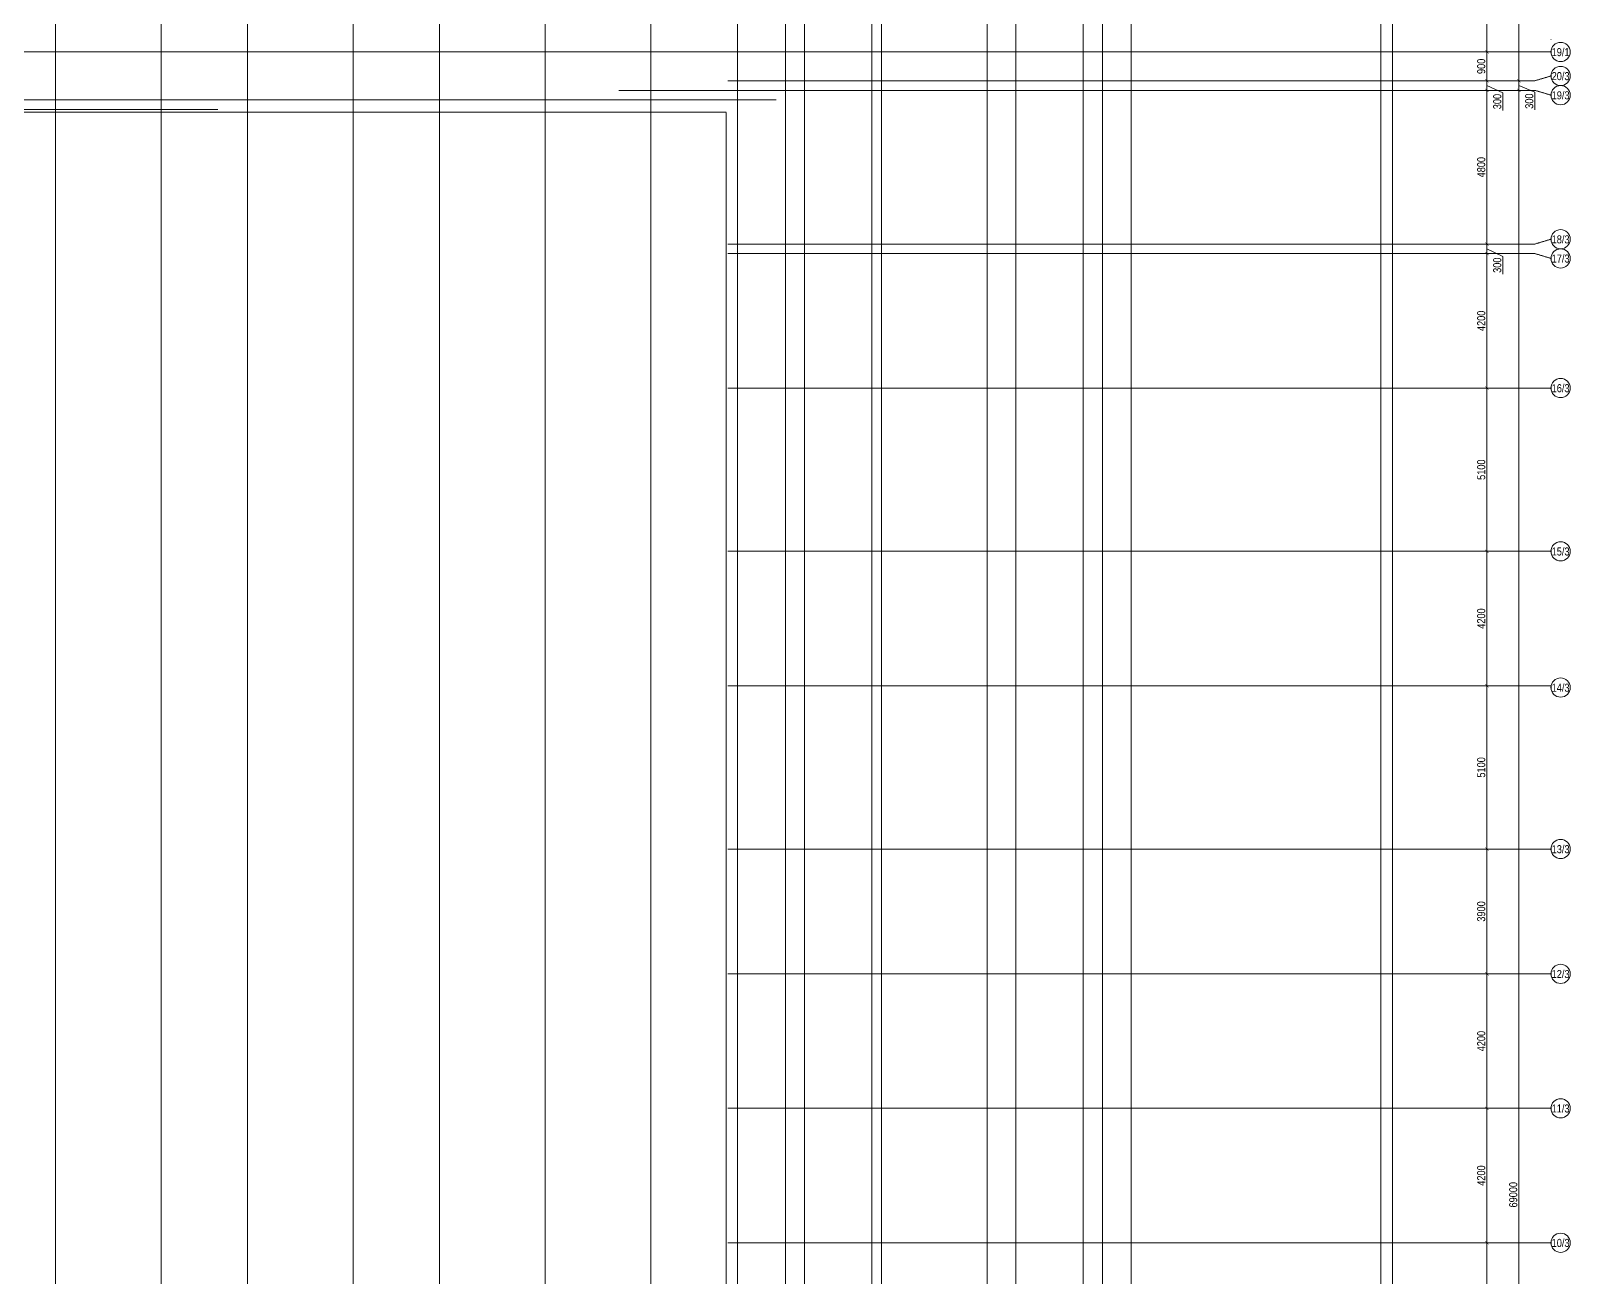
# Model space of a CAD drawing. Header units: millimetres. Extents: x 470010 to 1231400, y -134005 to 421770.
# Drawn here: x 745306 to 793384, y -61687 to -22750 of the extents above; entities that cross this region are included whole.
import ezdxf
from ezdxf.enums import TextEntityAlignment as Align

# ---------------------------------------------------------------- set-up
doc = ezdxf.new("R2010")
doc.units = ezdxf.units.MM
doc.linetypes.add('CENTER2', pattern=[28.575, 19.05, -3.175, 3.175, -3.175])
doc.linetypes.add('DASHED', pattern=[19.05, 12.7, -6.35])
doc.layers.get('Defpoints').update_dxf_attribs({"color": 140})
doc.layers.add('АР_Делит', color=120, linetype='Continuous', lineweight=0, plot=False)
doc.layers.add('РД_Оси_100', color=7, linetype='Continuous', lineweight=0, true_color=0x525252)
doc.layers.add('РД_Оси_размер', color=8, linetype='Continuous', lineweight=0)
doc.styles.add('style1', font='ARIALN.TTF')
doc.styles.add('ккк', font='isocpeur.ttf', dxfattribs={"width": 0.85, "oblique": 15})
doc.dimstyles.new('Dim100_ареал', dxfattribs={"dimscale": 100, "dimtxt": 2.5, "dimasz": 1, "dimexe": 1, "dimexo": 1, "dimgap": 0.5, "dimtad": 1, "dimzin": 12, "dimdsep": 46, "dimtxsty": 'style1', "dimblk": 'ARCHTICK', "dimcen": 1, "dimdle": 1, "dimclrd": 256, "dimclre": 256, "dimaunit": 1, "dimadec": 0, "dimazin": 3, "dimtfac": 1, "dimtmove": 1, "dimatfit": 3, "dimldrblk": 'OPEN30', "dimfxl": 4, "dimfxlon": 1, "dimtolj": 1, "dimtzin": 0, "dimlwd": 9, "dimlwe": 9, "dimarcsym": 0})

# ---------------------------------------------------------------- blocks, each defined once
blk = doc.blocks.new('A-iden')
at = {"linetype": 'Continuous', "lineweight": 5}
blk.add_circle((0, -4), 3, dxfattribs=at)
at = {"color": 0, "linetype": 'Continuous', "lineweight": 20, "style": 'ккк', "width": 0.85}
blk.add_attdef('ID', text='', height=4, dxfattribs=at).set_placement((0.31, -3.85), align=Align.MIDDLE_CENTER)
blk = doc.blocks.new('_ArchTick')
at = {"color": 0, "linetype": 'ByBlock', "const_width": 0.15}
blk.add_lwpolyline([(-0.5, -0.5), (0.5, 0.5)], dxfattribs=at)
blk = doc.blocks.new('*D204')
at = {"layer": 'Defpoints', "color": 0, "transparency": 16777216}
for p in [(116910, 69000), (118910, 69000), (116910, 0)]:
    blk.add_point(p, dxfattribs=at)
at = {"layer": 'РД_Оси_размер', "lineweight": 9, "transparency": 16777216}
for p, q in [((118510, 69000), (119010, 69000)), ((118910, -100), (118910, 69100)), ((118510, 0), (119010, 0))]:
    blk.add_line(p, q, dxfattribs=at)
at = {"layer": 'РД_Оси_размер', "lineweight": 9, "transparency": 16777216, "xscale": 100, "yscale": 100, "zscale": 100}
for p, rotation in [((118910, 69000), 90), ((118910, 0), 270)]:
    blk.add_blockref('_ArchTick', p, dxfattribs=dict(at, rotation=rotation))
at = {"layer": 'РД_Оси_размер', "color": 0, "transparency": 16777216, "insert": (118732, 34500), "char_height": 250, "attachment_point": 5, "rotation": 90, "style": 'style1'}
blk.add_mtext('\\A1;69000', dxfattribs=at)
blk = doc.blocks.new('_Open30')
at = {"color": 0, "linetype": 'ByBlock', "lineweight": -2}
for p, q in [((-1, 0.27), (0, 0)), ((0, 0), (-1, -0.27)), ((0, 0), (-1, 0))]:
    blk.add_line(p, q, dxfattribs=at)
blk = doc.blocks.new('*D205')
at = {"layer": 'Defpoints', "color": 0, "transparency": 16777216}
for p in [(116910, 69300), (118910, 69300), (116910, 69000)]:
    blk.add_point(p, dxfattribs=at)
at = {"layer": 'РД_Оси_размер', "lineweight": 9, "transparency": 16777216}
for p, q in [((118510, 69300), (119010, 69300)), ((118910, 68900), (118910, 69400)), ((118510, 69000), (119010, 69000)), ((118910, 69150), (119410, 68939)), ((119410, 68939), (119410, 68387))]:
    blk.add_line(p, q, dxfattribs=at)
at = {"layer": 'РД_Оси_размер', "lineweight": 9, "transparency": 16777216, "xscale": 100, "yscale": 100, "zscale": 100}
for p, rotation in [((118910, 69300), 90), ((118910, 69000), 270)]:
    blk.add_blockref('_ArchTick', p, dxfattribs=dict(at, rotation=rotation))
at = {"layer": 'РД_Оси_размер', "color": 0, "transparency": 16777216, "insert": (119232, 68663), "char_height": 250, "attachment_point": 5, "rotation": 90, "style": 'style1'}
blk.add_mtext('\\A1;300', dxfattribs=at)
blk = doc.blocks.new('*D21')
at = {"layer": 'Defpoints', "color": 0, "transparency": 16777216}
for p in [(116910, 33000), (117910, 33000), (116910, 27900)]:
    blk.add_point(p, dxfattribs=at)
at = {"layer": 'РД_Оси_размер', "lineweight": 9, "transparency": 16777216}
for p, q in [((117510, 33000), (118010, 33000)), ((117910, 27800), (117910, 33100)), ((117510, 27900), (118010, 27900))]:
    blk.add_line(p, q, dxfattribs=at)
at = {"layer": 'РД_Оси_размер', "lineweight": 9, "transparency": 16777216, "xscale": 100, "yscale": 100, "zscale": 100}
for p, rotation in [((117910, 33000), 90), ((117910, 27900), 270)]:
    blk.add_blockref('_ArchTick', p, dxfattribs=dict(at, rotation=rotation))
at = {"layer": 'РД_Оси_размер', "color": 0, "transparency": 16777216, "insert": (117732, 30450), "char_height": 250, "attachment_point": 5, "rotation": 90, "style": 'style1'}
blk.add_mtext('\\A1;5100', dxfattribs=at)
blk = doc.blocks.new('*D22')
at = {"layer": 'Defpoints', "color": 0, "transparency": 16777216}
for p in [(116910, 37200), (117910, 37200), (116910, 33000)]:
    blk.add_point(p, dxfattribs=at)
at = {"layer": 'РД_Оси_размер', "lineweight": 9, "transparency": 16777216}
for p, q in [((117510, 37200), (118010, 37200)), ((117910, 32900), (117910, 37300)), ((117510, 33000), (118010, 33000))]:
    blk.add_line(p, q, dxfattribs=at)
at = {"layer": 'РД_Оси_размер', "lineweight": 9, "transparency": 16777216, "xscale": 100, "yscale": 100, "zscale": 100}
for p, rotation in [((117910, 37200), 90), ((117910, 33000), 270)]:
    blk.add_blockref('_ArchTick', p, dxfattribs=dict(at, rotation=rotation))
at = {"layer": 'РД_Оси_размер', "color": 0, "transparency": 16777216, "insert": (117732, 35100), "char_height": 250, "attachment_point": 5, "rotation": 90, "style": 'style1'}
blk.add_mtext('\\A1;4200', dxfattribs=at)
blk = doc.blocks.new('*D23')
at = {"layer": 'Defpoints', "color": 0, "transparency": 16777216}
for p in [(116910, 41400), (117910, 41400), (116910, 37200)]:
    blk.add_point(p, dxfattribs=at)
at = {"layer": 'РД_Оси_размер', "lineweight": 9, "transparency": 16777216}
for p, q in [((117510, 41400), (118010, 41400)), ((117910, 37100), (117910, 41500)), ((117510, 37200), (118010, 37200))]:
    blk.add_line(p, q, dxfattribs=at)
at = {"layer": 'РД_Оси_размер', "lineweight": 9, "transparency": 16777216, "xscale": 100, "yscale": 100, "zscale": 100}
for p, rotation in [((117910, 41400), 90), ((117910, 37200), 270)]:
    blk.add_blockref('_ArchTick', p, dxfattribs=dict(at, rotation=rotation))
at = {"layer": 'РД_Оси_размер', "color": 0, "transparency": 16777216, "insert": (117732, 39300), "char_height": 250, "attachment_point": 5, "rotation": 90, "style": 'style1'}
blk.add_mtext('\\A1;4200', dxfattribs=at)
blk = doc.blocks.new('*D24')
at = {"layer": 'Defpoints', "color": 0, "transparency": 16777216}
for p in [(116910, 45300), (117910, 45300), (116910, 41400)]:
    blk.add_point(p, dxfattribs=at)
at = {"layer": 'РД_Оси_размер', "lineweight": 9, "transparency": 16777216}
for p, q in [((117510, 45300), (118010, 45300)), ((117910, 41300), (117910, 45400)), ((117510, 41400), (118010, 41400))]:
    blk.add_line(p, q, dxfattribs=at)
at = {"layer": 'РД_Оси_размер', "lineweight": 9, "transparency": 16777216, "xscale": 100, "yscale": 100, "zscale": 100}
for p, rotation in [((117910, 45300), 90), ((117910, 41400), 270)]:
    blk.add_blockref('_ArchTick', p, dxfattribs=dict(at, rotation=rotation))
at = {"layer": 'РД_Оси_размер', "color": 0, "transparency": 16777216, "insert": (117732, 43350), "char_height": 250, "attachment_point": 5, "rotation": 90, "style": 'style1'}
blk.add_mtext('\\A1;3900', dxfattribs=at)
blk = doc.blocks.new('*D25')
at = {"layer": 'Defpoints', "color": 0, "transparency": 16777216}
for p in [(116910, 50400), (117910, 50400), (116910, 45300)]:
    blk.add_point(p, dxfattribs=at)
at = {"layer": 'РД_Оси_размер', "lineweight": 9, "transparency": 16777216}
for p, q in [((117910, 45200), (117910, 50500)), ((117510, 50400), (118010, 50400)), ((117510, 45300), (118010, 45300))]:
    blk.add_line(p, q, dxfattribs=at)
at = {"layer": 'РД_Оси_размер', "lineweight": 9, "transparency": 16777216, "xscale": 100, "yscale": 100, "zscale": 100}
for p, rotation in [((117910, 50400), 90), ((117910, 45300), 270)]:
    blk.add_blockref('_ArchTick', p, dxfattribs=dict(at, rotation=rotation))
at = {"layer": 'РД_Оси_размер', "color": 0, "transparency": 16777216, "insert": (117732, 47850), "char_height": 250, "attachment_point": 5, "rotation": 90, "style": 'style1'}
blk.add_mtext('\\A1;5100', dxfattribs=at)
blk = doc.blocks.new('*D26')
at = {"layer": 'Defpoints', "color": 0, "transparency": 16777216}
for p in [(116910, 54600), (117910, 54600), (116910, 50400)]:
    blk.add_point(p, dxfattribs=at)
at = {"layer": 'РД_Оси_размер', "lineweight": 9, "transparency": 16777216}
for p, q in [((117510, 54600), (118010, 54600)), ((117910, 50300), (117910, 54700)), ((117510, 50400), (118010, 50400))]:
    blk.add_line(p, q, dxfattribs=at)
at = {"layer": 'РД_Оси_размер', "lineweight": 9, "transparency": 16777216, "xscale": 100, "yscale": 100, "zscale": 100}
for p, rotation in [((117910, 54600), 90), ((117910, 50400), 270)]:
    blk.add_blockref('_ArchTick', p, dxfattribs=dict(at, rotation=rotation))
at = {"layer": 'РД_Оси_размер', "color": 0, "transparency": 16777216, "insert": (117732, 52500), "char_height": 250, "attachment_point": 5, "rotation": 90, "style": 'style1'}
blk.add_mtext('\\A1;4200', dxfattribs=at)
blk = doc.blocks.new('*D27')
at = {"layer": 'Defpoints', "color": 0, "transparency": 16777216}
for p in [(116910, 59700), (117910, 59700), (116910, 54600)]:
    blk.add_point(p, dxfattribs=at)
at = {"layer": 'РД_Оси_размер', "lineweight": 9, "transparency": 16777216}
for p, q in [((117510, 59700), (118010, 59700)), ((117910, 54500), (117910, 59800)), ((117510, 54600), (118010, 54600))]:
    blk.add_line(p, q, dxfattribs=at)
at = {"layer": 'РД_Оси_размер', "lineweight": 9, "transparency": 16777216, "xscale": 100, "yscale": 100, "zscale": 100}
for p, rotation in [((117910, 59700), 90), ((117910, 54600), 270)]:
    blk.add_blockref('_ArchTick', p, dxfattribs=dict(at, rotation=rotation))
at = {"layer": 'РД_Оси_размер', "color": 0, "transparency": 16777216, "insert": (117732, 57150), "char_height": 250, "attachment_point": 5, "rotation": 90, "style": 'style1'}
blk.add_mtext('\\A1;5100', dxfattribs=at)
blk = doc.blocks.new('*D28')
at = {"layer": 'Defpoints', "color": 0, "transparency": 16777216}
for p in [(116910, 63900), (117910, 63900), (116910, 59700)]:
    blk.add_point(p, dxfattribs=at)
at = {"layer": 'РД_Оси_размер', "lineweight": 9, "transparency": 16777216}
for p, q in [((117910, 59600), (117910, 64000)), ((117510, 63900), (118010, 63900)), ((117510, 59700), (118010, 59700))]:
    blk.add_line(p, q, dxfattribs=at)
at = {"layer": 'РД_Оси_размер', "lineweight": 9, "transparency": 16777216, "xscale": 100, "yscale": 100, "zscale": 100}
for p, rotation in [((117910, 63900), 90), ((117910, 59700), 270)]:
    blk.add_blockref('_ArchTick', p, dxfattribs=dict(at, rotation=rotation))
at = {"layer": 'РД_Оси_размер', "color": 0, "transparency": 16777216, "insert": (117732, 61800), "char_height": 250, "attachment_point": 5, "rotation": 90, "style": 'style1'}
blk.add_mtext('\\A1;4200', dxfattribs=at)
blk = doc.blocks.new('*D29')
at = {"layer": 'Defpoints', "color": 0, "transparency": 16777216}
for p in [(116910, 64200), (117910, 64200), (116910, 63900)]:
    blk.add_point(p, dxfattribs=at)
at = {"layer": 'РД_Оси_размер', "lineweight": 9, "transparency": 16777216}
for p, q in [((117510, 64200), (118010, 64200)), ((117910, 63800), (117910, 64300)), ((117910, 64050), (118410, 63814)), ((117510, 63900), (118010, 63900)), ((118410, 63814), (118410, 63262))]:
    blk.add_line(p, q, dxfattribs=at)
at = {"layer": 'РД_Оси_размер', "lineweight": 9, "transparency": 16777216, "xscale": 100, "yscale": 100, "zscale": 100}
for p, rotation in [((117910, 64200), 90), ((117910, 63900), 270)]:
    blk.add_blockref('_ArchTick', p, dxfattribs=dict(at, rotation=rotation))
at = {"layer": 'РД_Оси_размер', "color": 0, "transparency": 16777216, "insert": (118232, 63538), "char_height": 250, "attachment_point": 5, "rotation": 90, "style": 'style1'}
blk.add_mtext('\\A1;300', dxfattribs=at)
blk = doc.blocks.new('*D30')
at = {"layer": 'Defpoints', "color": 0, "transparency": 16777216}
for p in [(116910, 69000), (117910, 69000), (116910, 64200)]:
    blk.add_point(p, dxfattribs=at)
at = {"layer": 'РД_Оси_размер', "lineweight": 9, "transparency": 16777216}
for p, q in [((117510, 69000), (118010, 69000)), ((117910, 64100), (117910, 69100)), ((117510, 64200), (118010, 64200))]:
    blk.add_line(p, q, dxfattribs=at)
at = {"layer": 'РД_Оси_размер', "lineweight": 9, "transparency": 16777216, "xscale": 100, "yscale": 100, "zscale": 100}
for p, rotation in [((117910, 69000), 90), ((117910, 64200), 270)]:
    blk.add_blockref('_ArchTick', p, dxfattribs=dict(at, rotation=rotation))
at = {"layer": 'РД_Оси_размер', "color": 0, "transparency": 16777216, "insert": (117732, 66600), "char_height": 250, "attachment_point": 5, "rotation": 90, "style": 'style1'}
blk.add_mtext('\\A1;4800', dxfattribs=at)
blk = doc.blocks.new('*D31')
at = {"layer": 'Defpoints', "color": 0, "transparency": 16777216}
for p in [(116910, 69300), (117910, 69300), (116910, 69000)]:
    blk.add_point(p, dxfattribs=at)
at = {"layer": 'РД_Оси_размер', "lineweight": 9, "transparency": 16777216}
for p, q in [((117510, 69300), (118010, 69300)), ((117910, 68900), (117910, 69400)), ((117510, 69000), (118010, 69000)), ((117910, 69150), (118410, 68926)), ((118410, 68926), (118410, 68374))]:
    blk.add_line(p, q, dxfattribs=at)
at = {"layer": 'РД_Оси_размер', "lineweight": 9, "transparency": 16777216, "xscale": 100, "yscale": 100, "zscale": 100}
for p, rotation in [((117910, 69300), 90), ((117910, 69000), 270)]:
    blk.add_blockref('_ArchTick', p, dxfattribs=dict(at, rotation=rotation))
at = {"layer": 'РД_Оси_размер', "color": 0, "transparency": 16777216, "insert": (118232, 68650), "char_height": 250, "attachment_point": 5, "rotation": 90, "style": 'style1'}
blk.add_mtext('\\A1;300', dxfattribs=at)
blk = doc.blocks.new('*D32')
at = {"layer": 'Defpoints', "color": 0, "transparency": 16777216}
for p in [(116910, 70200), (117910, 70200), (116910, 69300)]:
    blk.add_point(p, dxfattribs=at)
at = {"layer": 'РД_Оси_размер', "lineweight": 9, "transparency": 16777216}
for p, q in [((117510, 70200), (118010, 70200)), ((117910, 69200), (117910, 70300)), ((117510, 69300), (118010, 69300))]:
    blk.add_line(p, q, dxfattribs=at)
at = {"layer": 'РД_Оси_размер', "lineweight": 9, "transparency": 16777216, "xscale": 100, "yscale": 100, "zscale": 100}
for p, rotation in [((117910, 70200), 90), ((117910, 69300), 270)]:
    blk.add_blockref('_ArchTick', p, dxfattribs=dict(at, rotation=rotation))
at = {"layer": 'РД_Оси_размер', "color": 0, "transparency": 16777216, "insert": (117732, 69750), "char_height": 250, "attachment_point": 5, "rotation": 90, "style": 'style1'}
blk.add_mtext('\\A1;900', dxfattribs=at)
blk = doc.blocks.new('*D33')
at = {"layer": 'Defpoints', "color": 0, "transparency": 16777216}
for p in [(116910, 72900), (117910, 72900), (116910, 70200)]:
    blk.add_point(p, dxfattribs=at)
at = {"layer": 'РД_Оси_размер', "lineweight": 9, "transparency": 16777216}
for p, q in [((117510, 72900), (118010, 72900)), ((117910, 70100), (117910, 73000)), ((117510, 70200), (118010, 70200))]:
    blk.add_line(p, q, dxfattribs=at)
at = {"layer": 'РД_Оси_размер', "lineweight": 9, "transparency": 16777216, "xscale": 100, "yscale": 100, "zscale": 100}
for p, rotation in [((117910, 72900), 90), ((117910, 70200), 270)]:
    blk.add_blockref('_ArchTick', p, dxfattribs=dict(at, rotation=rotation))
at = {"layer": 'РД_Оси_размер', "color": 0, "transparency": 16777216, "insert": (117732, 71550), "char_height": 250, "attachment_point": 5, "rotation": 90, "style": 'style1'}
blk.add_mtext('\\A1;2700', dxfattribs=at)
blk = doc.blocks.new('*D209')
at = {"layer": 'Defpoints', "color": 0, "transparency": 16777216}
for p in [(114955, 100500), (118910, 100500), (116910, 69300)]:
    blk.add_point(p, dxfattribs=at)
at = {"layer": 'РД_Оси_размер', "lineweight": 9, "transparency": 16777216}
for p, q in [((118510, 100500), (119010, 100500)), ((118910, 69200), (118910, 100600)), ((118510, 69300), (119010, 69300))]:
    blk.add_line(p, q, dxfattribs=at)
at = {"layer": 'РД_Оси_размер', "lineweight": 9, "transparency": 16777216, "xscale": 100, "yscale": 100, "zscale": 100}
for p, rotation in [((118910, 100500), 90), ((118910, 69300), 270)]:
    blk.add_blockref('_ArchTick', p, dxfattribs=dict(at, rotation=rotation))
at = {"layer": 'РД_Оси_размер', "color": 0, "transparency": 16777216, "insert": (118732, 84900), "char_height": 250, "attachment_point": 5, "rotation": 90, "style": 'style1'}
blk.add_mtext('\\A1;31200', dxfattribs=at)
blk = doc.blocks.new('СОШ_2200_АР_ОСИ_М100_28.05.24')
at = {"layer": 'АР_Делит', "color": 251, "linetype": 'DASHED', "true_color": 0x636466}
blk.add_lwpolyline([(114955, 135155), (114955, -355), (93595.036, -355), (93595.036, 13855), (94145, 13855), (94145, 68320), (66055, 68320), (66055, 13857.73), (83455, 13857.73), (83455, -355), (45245, -355), (45245, 13145), (44695, 13145), (44695, 26755), (45245, 26755), (45245, 68320), (20455, 68320), (20455, 26755), (27955, 26755), (27955, 13145), (-355, 13145), (-355, 100855)], dxfattribs=at)
at = {"layer": 'РД_Оси_100', "color": 251, "linetype": 'CENTER2', "true_color": 0x636466}
for p, q in [((73200, -6155), (73200, 139938.679)), ((79200, -6155), (79200, 139938.679)), ((85200, -6155), (85200, 139938.679)), ((88500, -6155), (88500, 139938.679)), ((91800, -6155), (91800, 139938.679)), ((94500, -6155), (94500, 139938.679)), ((96000, -6155), (96000, 139938.679)), ((102300, -6155), (102300, 139938.679)), ((114600, -6155), (114600, 139938.679)), ((90799.446, 69000), (117755, 69000)), ((119910, 59700), (94200, 59700)), ((119910, 54600), (94200, 54600)), ((119910, 50400), (94200, 50400)), ((119910, 45300), (94200, 45300)), ((119910, 41400), (94200, 41400)), ((119910, 37200), (94200, 37200)), ((119910, 33000), (94200, 33000))]:
    blk.add_line(p, q, dxfattribs=at)
for points in [[(76500, 139938.679), (76500, -6155)], [(82500, 139938.679), (82500, -6155)], [(96600, -6155), (96600, 139938.679)], [(98700, -6194.98), (98700, 139538.679), (98550, 139938.679)], [(99000, -6195.83), (99000, 139538.679), (99150, 139938.679)], [(103200, -6155), (103200, 139938.679)], [(105300, -6155), (105300, 139938.679)], [(105900, 139938.679), (105900, -6155)], [(106800, -6155), (106800, 139938.679)], [(119910, 70200), (-5954.958, 70200)], [(119907.516, 70586.836), (119910, 70586.416)], [(94200, 69300), (119410, 69300), (119910, 69450)], [(95715.503, 68700), (-5454.958, 68700), (-5954.958, 68850)], [(94200, 69000), (119410, 69000), (119910, 68850)], [(78274.959, 68400), (-5454.958, 68400), (-5954.958, 68250)], [(94200, 64200), (119410, 64200), (119910, 64350)], [(94200, 63900), (119410, 63900), (119910, 63750)]]:
    blk.add_lwpolyline(points, dxfattribs=at)
at = {"layer": 'РД_Оси_100', "color": 251, "true_color": 0x636466}
ref = blk.add_blockref('A-iden', (120210, 70600), dxfattribs=dict(at, xscale=100, yscale=100, zscale=100))
ref.add_attrib('ID', '19/1', dxfattribs={"layer": '0', "linetype": 'Continuous', "height": 250, "style": 'style1'}).set_placement((120210, 70200), align=Align.MIDDLE)
ref = blk.add_blockref('A-iden', (120210, 69850), dxfattribs=dict(at, xscale=-100, yscale=100, zscale=100))
ref.add_attrib('ID', '20/3', dxfattribs={"layer": '0', "linetype": 'Continuous', "height": 250, "style": 'style1'}).set_placement((120210, 69450), align=Align.MIDDLE)
ref = blk.add_blockref('A-iden', (120210, 69250), dxfattribs=dict(at, xscale=-100, yscale=100, zscale=100))
ref.add_attrib('ID', '19/3', dxfattribs={"layer": '0', "linetype": 'Continuous', "height": 250, "style": 'style1'}).set_placement((120210, 68850), align=Align.MIDDLE)
ref = blk.add_blockref('A-iden', (120210, 64750), dxfattribs=dict(at, xscale=-100, yscale=100, zscale=100))
ref.add_attrib('ID', '18/3', dxfattribs={"layer": '0', "linetype": 'Continuous', "height": 250, "style": 'style1'}).set_placement((120210, 64350), align=Align.MIDDLE)
ref = blk.add_blockref('A-iden', (120210, 64150), dxfattribs=dict(at, xscale=-100, yscale=100, zscale=100))
ref.add_attrib('ID', '17/3', dxfattribs={"layer": '0', "linetype": 'Continuous', "height": 250, "style": 'style1'}).set_placement((120210, 63750), align=Align.MIDDLE)
ref = blk.add_blockref('A-iden', (120210, 60100), dxfattribs=dict(at, xscale=-100, yscale=100, zscale=100))
ref.add_attrib('ID', '16/3', dxfattribs={"layer": '0', "linetype": 'Continuous', "height": 250, "style": 'style1'}).set_placement((120210, 59700), align=Align.MIDDLE)
ref = blk.add_blockref('A-iden', (120210, 55000), dxfattribs=dict(at, xscale=-100, yscale=100, zscale=100))
ref.add_attrib('ID', '15/3', dxfattribs={"layer": '0', "linetype": 'Continuous', "height": 250, "style": 'style1'}).set_placement((120210, 54600), align=Align.MIDDLE)
ref = blk.add_blockref('A-iden', (120210, 50744.148), dxfattribs=dict(at, xscale=-100, yscale=100, zscale=100))
ref.add_attrib('ID', '14/3', dxfattribs={"layer": '0', "linetype": 'Continuous', "height": 250, "style": 'style1'}).set_placement((120210, 50344.148), align=Align.MIDDLE)
ref = blk.add_blockref('A-iden', (120210, 45700), dxfattribs=dict(at, xscale=-100, yscale=100, zscale=100))
ref.add_attrib('ID', '13/3', dxfattribs={"layer": '0', "linetype": 'Continuous', "height": 250, "style": 'style1'}).set_placement((120210, 45300), align=Align.MIDDLE)
ref = blk.add_blockref('A-iden', (120210, 41800), dxfattribs=dict(at, xscale=-100, yscale=100, zscale=100))
ref.add_attrib('ID', '12/3', dxfattribs={"layer": '0', "linetype": 'Continuous', "height": 250, "style": 'style1'}).set_placement((120210, 41400), align=Align.MIDDLE)
ref = blk.add_blockref('A-iden', (120210, 37600), dxfattribs=dict(at, xscale=-100, yscale=100, zscale=100))
ref.add_attrib('ID', '11/3', dxfattribs={"layer": '0', "linetype": 'Continuous', "height": 250, "style": 'style1'}).set_placement((120210, 37200), align=Align.MIDDLE)
ref = blk.add_blockref('A-iden', (120210, 33400), dxfattribs=dict(at, xscale=-100, yscale=100, zscale=100))
ref.add_attrib('ID', '10/3', dxfattribs={"layer": '0', "linetype": 'Continuous', "height": 250, "style": 'style1'}).set_placement((120210, 33000), align=Align.MIDDLE)
at = {"layer": 'РД_Оси_размер', "color": 251, "true_color": 0x636466}
for base, p1, p2, picture, middle in [((118910, 100500), (116910, 69300), (114955, 100500), '*D209', (118732.357, 84900)), ((117910, 72900), (116910, 70200), (116910, 72900), '*D33', (117732.357, 71550)), ((117910, 70200), (116910, 69300), (116910, 70200), '*D32', (117732.357, 69750)), ((118910, 69000), (116910, 0), (116910, 69000), '*D204', (118732.357, 34500)), ((117910, 69000), (116910, 64200), (116910, 69000), '*D30', (117732.357, 66600)), ((117910, 63900), (116910, 59700), (116910, 63900), '*D28', (117732.357, 61800)), ((117910, 59700), (116910, 54600), (116910, 59700), '*D27', (117732.357, 57150)), ((117910, 54600), (116910, 50400), (116910, 54600), '*D26', (117732.357, 52500)), ((117910, 50400), (116910, 45300), (116910, 50400), '*D25', (117732.357, 47850)), ((117910, 45300), (116910, 41400), (116910, 45300), '*D24', (117732.357, 43350)), ((117910, 41400), (116910, 37200), (116910, 41400), '*D23', (117732.357, 39300)), ((117910, 37200), (116910, 33000), (116910, 37200), '*D22', (117732.357, 35100)), ((117910, 33000), (116910, 27900), (116910, 33000), '*D21', (117732.357, 30450))]:
    dim = blk.add_linear_dim(base=base, p1=p1, p2=p2, angle=90, dimstyle='Dim100_ареал', dxfattribs=at)
    dim.commit()
    dim.dimension.update_dxf_attribs({"geometry": picture, "text_midpoint": middle})
for base, p1, p2, picture, middle in [((118910, 69300), (116910, 69000), (116910, 69300), '*D205', (119410, 68889.275)), ((117910, 69300), (116910, 69000), (116910, 69300), '*D31', (118410, 68876.088)), ((117910, 64200), (116910, 63900), (116910, 64200), '*D29', (118410, 63764.388))]:
    dim = blk.add_linear_dim(base=base, p1=p1, p2=p2, angle=90, dimstyle='Dim100_ареал', dxfattribs=at)
    dim.commit()
    dim.dimension.update_dxf_attribs({"geometry": picture, "text_midpoint": middle, "dimtype": 128})
blk = doc.blocks.new('A$C9108343f')
at = {"layer": 'РД_Оси_100'}
blk.add_blockref('СОШ_2200_АР_ОСИ_М100_28.05.24', (7155, 6755), dxfattribs=at)
at = {"layer": 'Defpoints', "color": 18, "true_color": 0x000000, "style": 'style1'}
for p in [(143949, 316089), (143975, 281640), (143890, 273245), (143840, 264277), (143968, 254892), (12252, 104178), (12383, 96023)]:
    blk.add_attdef('АР-ПОМЕЩЕНИЕ:НАИМЕНОВАНИЕ', text='', height=100, dxfattribs=at).set_placement(p, align=Align.MIDDLE)
at = {"layer": 'Defpoints', "color": 18, "true_color": 0x000000, "style": 'style1', "flags": 8}
for p in [(143951, 279099), (143848, 269251), (143875, 260094), (144050, 250825), (155897, 237966), (163419, 238153), (183037, 237966), (143343, 237876)]:
    blk.add_attdef('АР-ПОМЕЩЕНИЕ:НАИМЕНОВАНИЕ', text='', height=100, dxfattribs=at).set_placement(p, align=Align.MIDDLE)

msp = doc.modelspace()

# ---------------------------------------------------------------- block references
msp.add_blockref('A$C9108343f', (665718.612, -100366.242))
at = {"layer": 'РД_Оси_100'}
msp.add_blockref('СОШ_2200_АР_ОСИ_М100_28.05.24', (672873.57, -93611.242), dxfattribs=at)

doc.saveas('drawing.dxf')
